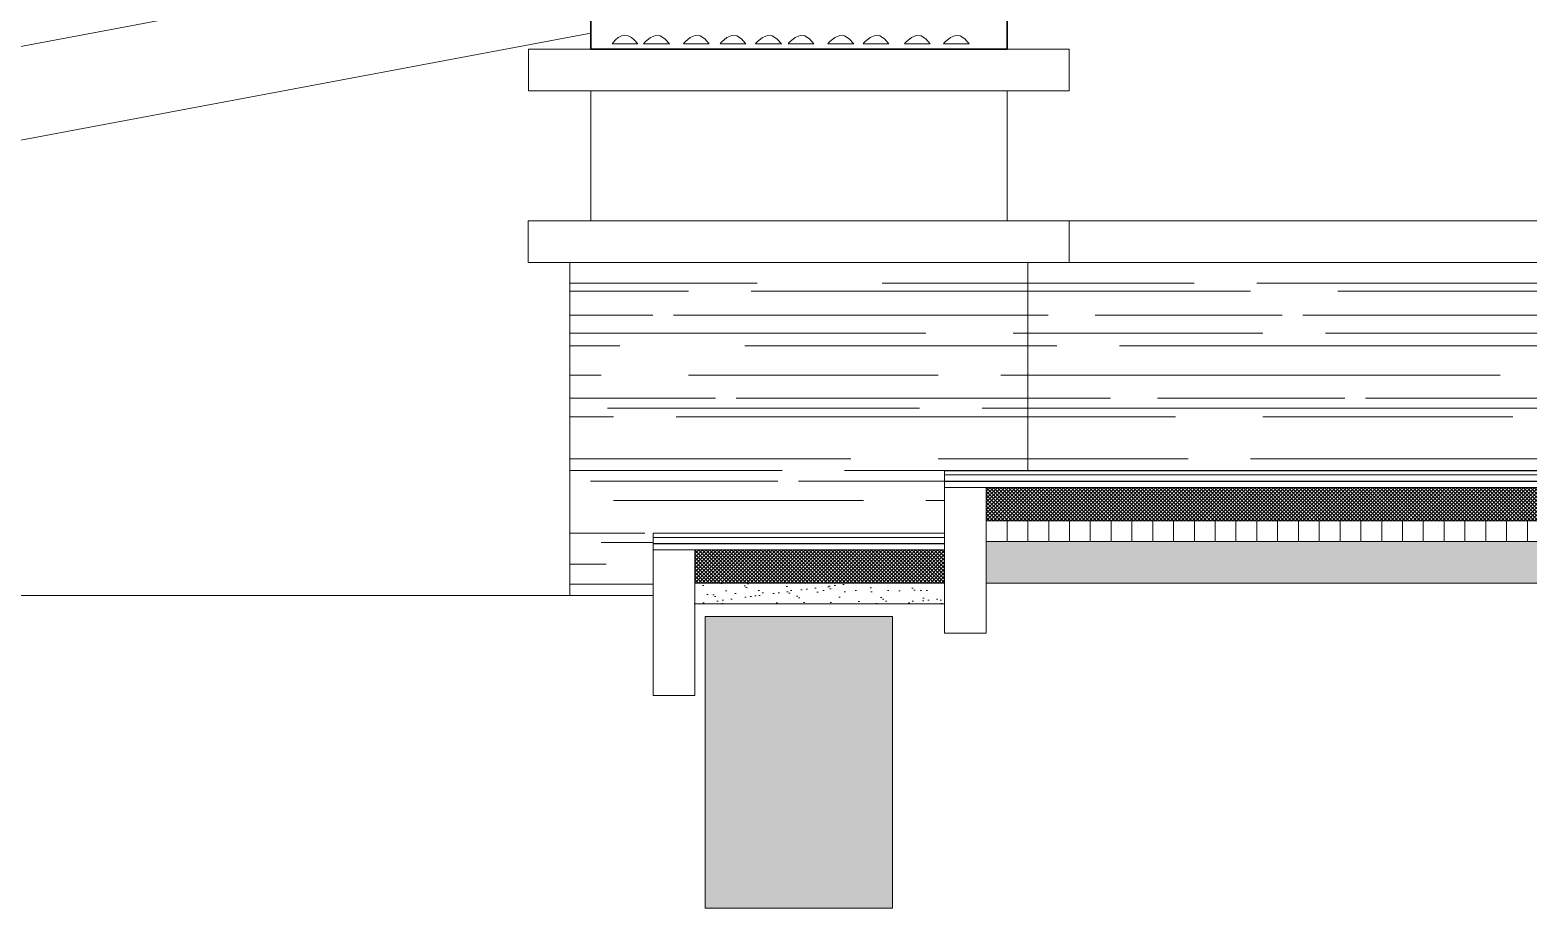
# Model space of a CAD drawing. Header units: inches. Extents: x 249 to 1192, y -18 to 440.
# Drawn here: x 688.014 to 691.614, y 230.962 to 233.071 of the extents above; entities that cross this region are included whole.
import ezdxf

# ---------------------------------------------------------------- set-up
doc = ezdxf.new("R2010")
doc.units = ezdxf.units.IN
doc.header["$MEASUREMENT"] = 0
for name, color, linetype, lineweight in [('ARSIR BETON', 8, 'Continuous', 0), ('ARSIR KERAMIK', 66, 'Continuous', 25), ('ARSIR WARNA', 66, 'Continuous', 0), ('BALOK', 3, 'Continuous', 20), ('DINDING', 6, 'Continuous', 0), ('KACA', 141, 'Continuous', 30), ('KUSEN', 16, 'Continuous', 15), ('LANTAI', 135, 'Continuous', 9)]:
    doc.layers.add(name, color=color, linetype=linetype, lineweight=lineweight)
doc.linetypes.add('BATTING', pattern='A,0.0001,-0.1,[134,ltypeshp.shx,S=0.1,R=0,X=-0.1,Y=0],-0.2,[134,ltypeshp.shx,S=0.1,R=180,X=0.1,Y=0],-0.1', length=0.4001)

# ---------------------------------------------------------------- blocks, each defined once
blk = doc.blocks.new('B1')
at = {"layer": 'ARSIR BETON'}
blk.add_hatch(color=256, dxfattribs=at).paths.add_polyline_path([(364.6452, 149.9333), (364.1952, 149.9333), (364.1952, 149.2333), (364.6452, 149.2333)])
at = {"layer": 'BALOK'}
blk.add_lwpolyline([(364.1952, 149.9333), (364.6452, 149.9333), (364.6452, 149.2333), (364.1952, 149.2333)], close=True, dxfattribs=at)
blk = doc.blocks.new('GORGA')
blk.add_lwpolyline([(366.5922, 151.1909), (367.5922, 151.1909), (367.5922, 149.1909), (366.5922, 149.1909)], close=True)
blk.add_lwpolyline([(366.5922, 151.1909), (367.5922, 151.1909), (367.5922, 149.1909), (366.5922, 149.1909)], close=True)
at = {"lineweight": 9}
for points in [[(366.7047, 149.2035), (366.704, 149.2035), (366.7021, 149.2035), (366.699, 149.2035), (366.6951, 149.2035), (366.6853, 149.2035), (366.674, 149.2035), (366.6627, 149.2035), (366.6528, 149.2035), (366.6489, 149.2035), (366.6458, 149.2035), (366.6439, 149.2035), (366.6432, 149.2035), (366.6506, 149.2125), (366.6582, 149.2189), (366.666, 149.2226), (366.674, 149.2235), (366.6819, 149.2226), (366.6897, 149.2189), (366.6973, 149.2125), (366.7047, 149.2035)], [(366.7047, 149.2035), (366.704, 149.2035), (366.7021, 149.2035), (366.699, 149.2035), (366.6951, 149.2035), (366.6853, 149.2035), (366.674, 149.2035), (366.6627, 149.2035), (366.6528, 149.2035), (366.6489, 149.2035), (366.6458, 149.2035), (366.6439, 149.2035), (366.6432, 149.2035), (366.6506, 149.2125), (366.6582, 149.2189), (366.666, 149.2226), (366.674, 149.2235), (366.6819, 149.2226), (366.6897, 149.2189), (366.6973, 149.2125), (366.7047, 149.2035)], [(366.7809, 149.2035), (366.7702, 149.2157), (366.759, 149.2223), (366.7474, 149.2232), (366.7354, 149.2185), (366.723, 149.2082), (366.7199, 149.2047), (366.7188, 149.2035), (366.7195, 149.2035), (366.7285, 149.2035), (366.7613, 149.2035), (366.7752, 149.2035), (366.7809, 149.2035)], [(366.7809, 149.2035), (366.7702, 149.2157), (366.759, 149.2223), (366.7474, 149.2232), (366.7354, 149.2185), (366.723, 149.2082), (366.7199, 149.2047), (366.7188, 149.2035), (366.7195, 149.2035), (366.7285, 149.2035), (366.7613, 149.2035), (366.7752, 149.2035), (366.7809, 149.2035)], [(366.8767, 149.2035), (366.866, 149.2157), (366.8548, 149.2223), (366.8432, 149.2232), (366.8312, 149.2185), (366.8188, 149.2082), (366.8157, 149.2047), (366.8147, 149.2035), (366.8153, 149.2035), (366.8243, 149.2035), (366.8571, 149.2035), (366.871, 149.2035), (366.8767, 149.2035)], [(366.8767, 149.2035), (366.866, 149.2157), (366.8548, 149.2223), (366.8432, 149.2232), (366.8312, 149.2185), (366.8188, 149.2082), (366.8157, 149.2047), (366.8147, 149.2035), (366.8153, 149.2035), (366.8243, 149.2035), (366.8571, 149.2035), (366.871, 149.2035), (366.8767, 149.2035)], [(366.9647, 149.2035), (366.9539, 149.2157), (366.9427, 149.2223), (366.9312, 149.2232), (366.9192, 149.2185), (366.9068, 149.2082), (366.9036, 149.2047), (366.9026, 149.2035), (366.9032, 149.2035), (366.9123, 149.2035), (366.945, 149.2035), (366.9589, 149.2035), (366.9647, 149.2035)], [(366.9647, 149.2035), (366.9539, 149.2157), (366.9427, 149.2223), (366.9312, 149.2232), (366.9192, 149.2185), (366.9068, 149.2082), (366.9036, 149.2047), (366.9026, 149.2035), (366.9032, 149.2035), (366.9123, 149.2035), (366.945, 149.2035), (366.9589, 149.2035), (366.9647, 149.2035)], [(367.05, 149.2035), (367.0392, 149.2157), (367.028, 149.2223), (367.0165, 149.2232), (367.0045, 149.2185), (366.9921, 149.2082), (366.9889, 149.2047), (366.9879, 149.2035), (366.9885, 149.2035), (366.9975, 149.2035), (367.0303, 149.2035), (367.0442, 149.2035), (367.05, 149.2035)], [(367.05, 149.2035), (367.0392, 149.2157), (367.028, 149.2223), (367.0165, 149.2232), (367.0045, 149.2185), (366.9921, 149.2082), (366.9889, 149.2047), (366.9879, 149.2035), (366.9885, 149.2035), (366.9975, 149.2035), (367.0303, 149.2035), (367.0442, 149.2035), (367.05, 149.2035)], [(367.1282, 149.2035), (367.1174, 149.2157), (367.1063, 149.2223), (367.0947, 149.2232), (367.0827, 149.2185), (367.0703, 149.2082), (367.0671, 149.2047), (367.0661, 149.2035), (367.0668, 149.2035), (367.0758, 149.2035), (367.1085, 149.2035), (367.1225, 149.2035), (367.1282, 149.2035)], [(367.1282, 149.2035), (367.1174, 149.2157), (367.1063, 149.2223), (367.0947, 149.2232), (367.0827, 149.2185), (367.0703, 149.2082), (367.0671, 149.2047), (367.0661, 149.2035), (367.0668, 149.2035), (367.0758, 149.2035), (367.1085, 149.2035), (367.1225, 149.2035), (367.1282, 149.2035)], [(367.2237, 149.2035), (367.2129, 149.2157), (367.2018, 149.2223), (367.1902, 149.2232), (367.1782, 149.2185), (367.1658, 149.2082), (367.1626, 149.2047), (367.1616, 149.2035), (367.1623, 149.2035), (367.1713, 149.2035), (367.2041, 149.2035), (367.218, 149.2035), (367.2237, 149.2035)], [(367.2237, 149.2035), (367.2129, 149.2157), (367.2018, 149.2223), (367.1902, 149.2232), (367.1782, 149.2185), (367.1658, 149.2082), (367.1626, 149.2047), (367.1616, 149.2035), (367.1623, 149.2035), (367.1713, 149.2035), (367.2041, 149.2035), (367.218, 149.2035), (367.2237, 149.2035)], [(367.3085, 149.2035), (367.2978, 149.2157), (367.2866, 149.2223), (367.275, 149.2232), (367.263, 149.2185), (367.2506, 149.2082), (367.2475, 149.2047), (367.2465, 149.2035), (367.2471, 149.2035), (367.2561, 149.2035), (367.2889, 149.2035), (367.3028, 149.2035), (367.3085, 149.2035)], [(367.3085, 149.2035), (367.2978, 149.2157), (367.2866, 149.2223), (367.275, 149.2232), (367.263, 149.2185), (367.2506, 149.2082), (367.2475, 149.2047), (367.2465, 149.2035), (367.2471, 149.2035), (367.2561, 149.2035), (367.2889, 149.2035), (367.3028, 149.2035), (367.3085, 149.2035)], [(367.4077, 149.2035), (367.3969, 149.2157), (367.3858, 149.2223), (367.3742, 149.2232), (367.3622, 149.2185), (367.3498, 149.2082), (367.3466, 149.2047), (367.3456, 149.2035), (367.3463, 149.2035), (367.3553, 149.2035), (367.388, 149.2035), (367.402, 149.2035), (367.4077, 149.2035)], [(367.4077, 149.2035), (367.3969, 149.2157), (367.3858, 149.2223), (367.3742, 149.2232), (367.3622, 149.2185), (367.3498, 149.2082), (367.3466, 149.2047), (367.3456, 149.2035), (367.3463, 149.2035), (367.3553, 149.2035), (367.388, 149.2035), (367.402, 149.2035), (367.4077, 149.2035)], [(367.5015, 149.2035), (367.4908, 149.2157), (367.4796, 149.2223), (367.468, 149.2232), (367.456, 149.2185), (367.4436, 149.2082), (367.4405, 149.2047), (367.4394, 149.2035), (367.4401, 149.2035), (367.4491, 149.2035), (367.4819, 149.2035), (367.4958, 149.2035), (367.5015, 149.2035)], [(367.5015, 149.2035), (367.4908, 149.2157), (367.4796, 149.2223), (367.468, 149.2232), (367.456, 149.2185), (367.4436, 149.2082), (367.4405, 149.2047), (367.4394, 149.2035), (367.4401, 149.2035), (367.4491, 149.2035), (367.4819, 149.2035), (367.4958, 149.2035), (367.5015, 149.2035)]]:
    blk.add_lwpolyline(points, close=True, dxfattribs=at)

msp = doc.modelspace()

# ---------------------------------------------------------------- hatches: boundary and pattern name
at = {"layer": 'ARSIR BETON'}
h = msp.add_hatch(dxfattribs=at)
h.set_pattern_fill('AR-RROOF', color=256, scale=0.15, style=0)
h.set_pattern_definition([(0, (689.3116, 231.71217), (0.33, 0.15), [2.25, -0.3, 0.75, -0.15]), (0, (689.5111, 231.78717), (-0.15, 0.1995), [0.45, -0.0495, 0.9, -0.1125]), (0, (689.38659, 231.83967), (0.78, 0.1005), [1.2, -0.21, 0.6, -0.15])])
h.paths.add_polyline_path([(690.2121, 231.8622), (690.2121, 231.9722), (690.2121, 232.0122), (690.4116, 232.0122), (690.4116, 232.5122), (689.3116, 232.5122), (689.3116, 231.7122), (689.5121, 231.7122), (689.5121, 231.8222), (689.5121, 231.8622)])
h.paths.add_polyline_path([(695.1116, 232.0122), (695.1116, 232.5122), (690.4116, 232.5122), (690.4116, 232.0122)])
h = msp.add_hatch(dxfattribs=at)
h.set_pattern_fill('ANSI37', color=256, scale=0.05, style=0)
h.set_pattern_definition([(45, (690.3121074, 231.892168), (-0.0044194174, 0.0044194174), []), (135, (690.3121074, 231.892168), (-0.0044194174, -0.0044194174), [])])
h.paths.add_polyline_path([(698.7866, 231.8922), (698.7866, 231.9722), (690.3121, 231.9722), (690.3121, 231.8922)])
h = msp.add_hatch(dxfattribs=at)
h.set_pattern_fill('_USER', color=256, scale=0.05, angle=90, style=0, pattern_type=0)
h.set_pattern_definition([(90, (690.312107, 231.84217), (-0.05, 3e-18), [])])
h.paths.add_polyline_path([(698.7866, 231.8422), (698.7866, 231.8922), (690.3121, 231.8922), (690.3121, 231.8422)])
h = msp.add_hatch(dxfattribs=at)
h.set_pattern_fill('ANSI37', color=256, scale=0.05, style=0)
h.set_pattern_definition([(45, (689.6121074, 231.742168), (-0.00441942, 0.00441942), []), (135, (689.6121074, 231.742168), (-0.00441942, -0.00441942), [])])
h.paths.add_polyline_path([(690.2121, 231.7422), (690.2121, 231.8222), (689.6121, 231.8222), (689.6121, 231.7422)])
at = {"layer": 'ARSIR WARNA'}
h = msp.add_hatch(dxfattribs=at)
h.set_pattern_fill('AR-SAND', color=256, scale=0.025, style=0)
h.set_pattern_definition([(37.5, (690.312107, 231.59217), (-0.001574834, 0.048170594), [0, -0.038, 0, -0.0425, 0, -0.040625]), (7.5, (690.31211, 231.59217), (0.04424442, 0.07055365), [0, -0.0205, 0, -0.03425, 0, -0.013125]), (327.5, (690.281357, 231.59217), (0.077853547, 0.000141476), [0, -0.0125, 0, -0.045, 0, -0.05875]), (317.5, (690.28136, 231.59217), (0.07515317, 0.02194189), [0, -0.00625, 0, -0.0295, 0, -0.03375])])
h.paths.add_polyline_path([(716.8366, 231.8922), (698.9366, 231.8922), (698.9366, 231.7922), (716.8366, 231.7922)])
h.paths.add_polyline_path([(725.7111, 231.6922), (718.9366, 231.6922), (718.9366, 231.5922), (725.7111, 231.5922)])
h.paths.add_polyline_path([(698.7866, 231.8422), (690.3121, 231.8422), (690.3121, 231.7422), (698.7866, 231.7422)])
h = msp.add_hatch(dxfattribs=at)
h.set_pattern_fill('AR-SAND', color=256, scale=0.025, style=0)
h.set_pattern_definition([(37.5, (689.612107, 231.69217), (-0.0015748, 0.0481706), [0, -0.038, 0, -0.0425, 0, -0.040625]), (7.5, (689.61211, 231.69217), (0.0442444, 0.0705537), [0, -0.0205, 0, -0.03425, 0, -0.013125]), (327.5, (689.581357, 231.69217), (0.0778535, 0.0001415), [0, -0.0125, 0, -0.045, 0, -0.05875]), (317.5, (689.58136, 231.69217), (0.075153, 0.021942), [0, -0.00625, 0, -0.0295, 0, -0.03375])])
h.paths.add_polyline_path([(690.2121, 231.6922), (690.2121, 231.7422), (689.6121, 231.7422), (689.6121, 231.6922)])

# ---------------------------------------------------------------- linework, layer by layer
at = {"layer": 'ARSIR BETON'}
msp.add_lwpolyline([(690.3121, 231.8422), (698.7866, 231.8422)], dxfattribs=at)
at = {"layer": 'ARSIR KERAMIK', "linetype": 'BATTING', "ltscale": 0.035}
for points in [[(690.2121, 231.9872), (698.7866, 231.9872)], [(689.5121, 231.8372), (690.2121, 231.8372)]]:
    msp.add_lwpolyline(points, dxfattribs=at)
at = {"layer": 'DINDING'}
for points in [[(689.2116, 232.5122), (690.5116, 232.5122), (690.5116, 232.6122), (689.2116, 232.6122)], [(690.5116, 232.5122), (695.2116, 232.5122), (695.2116, 232.6122), (690.5116, 232.6122)], [(690.2121, 231.9722), (690.3121, 231.9722), (690.3121, 231.6222), (690.2121, 231.6222)], [(689.5121, 231.8222), (689.6121, 231.8222), (689.6121, 231.4722), (689.5121, 231.4722)]]:
    msp.add_lwpolyline(points, close=True, dxfattribs=at)
for points in [[(690.4116, 232.0122), (690.4116, 232.5122), (689.3116, 232.5122), (689.3116, 231.7122)], [(690.4116, 232.5122), (695.1116, 232.5122), (695.1116, 232.0122)]]:
    msp.add_lwpolyline(points, dxfattribs=at)
at = {"layer": 'KUSEN'}
for points in [[(680.9621, 231.7122), (689.3621, 233.2884)], [(682.1621, 231.7122), (689.3621, 233.0632)], [(689.2126, 233.0247), (690.5116, 233.0247)], [(689.2126, 232.9247), (690.5116, 232.9247)], [(690.2121, 231.9722), (690.2121, 232.0122)]]:
    msp.add_lwpolyline(points, dxfattribs=at)
for points in [[(689.2126, 232.9247), (690.5116, 232.9247), (690.5116, 233.0247), (689.2126, 233.0247)], [(689.3621, 232.6122), (690.3621, 232.6122), (690.3621, 232.9247), (689.3621, 232.9247)]]:
    msp.add_lwpolyline(points, close=True, dxfattribs=at)
at = {"layer": 'LANTAI'}
for points in [[(690.2121, 232.0122), (698.7866, 232.0122)], [(690.2121, 232.0022), (698.7866, 232.0022)], [(690.2121, 231.9722), (698.7866, 231.9722)], [(690.3121, 231.8922), (698.7866, 231.8922)], [(689.5121, 231.8622), (690.2121, 231.8622)], [(689.5121, 231.8622), (689.5121, 231.5922)], [(689.5121, 231.8522), (690.2121, 231.8522)], [(689.5121, 231.8222), (689.5121, 231.8522)], [(689.5121, 231.8222), (690.2121, 231.8222)], [(689.6121, 231.7422), (690.2121, 231.7422)], [(690.3121, 231.7422), (698.7866, 231.7422)], [(689.5121, 231.7122), (673.0431, 231.7122)], [(689.6121, 231.6922), (690.2121, 231.6922)]]:
    msp.add_lwpolyline(points, dxfattribs=at)

# ---------------------------------------------------------------- block references
msp.add_blockref('B1', (325.4416, 81.7289))
at = {"layer": 'KACA'}
msp.add_blockref('GORGA', (322.7699, 83.8338), dxfattribs=at)

doc.saveas('drawing.dxf')
